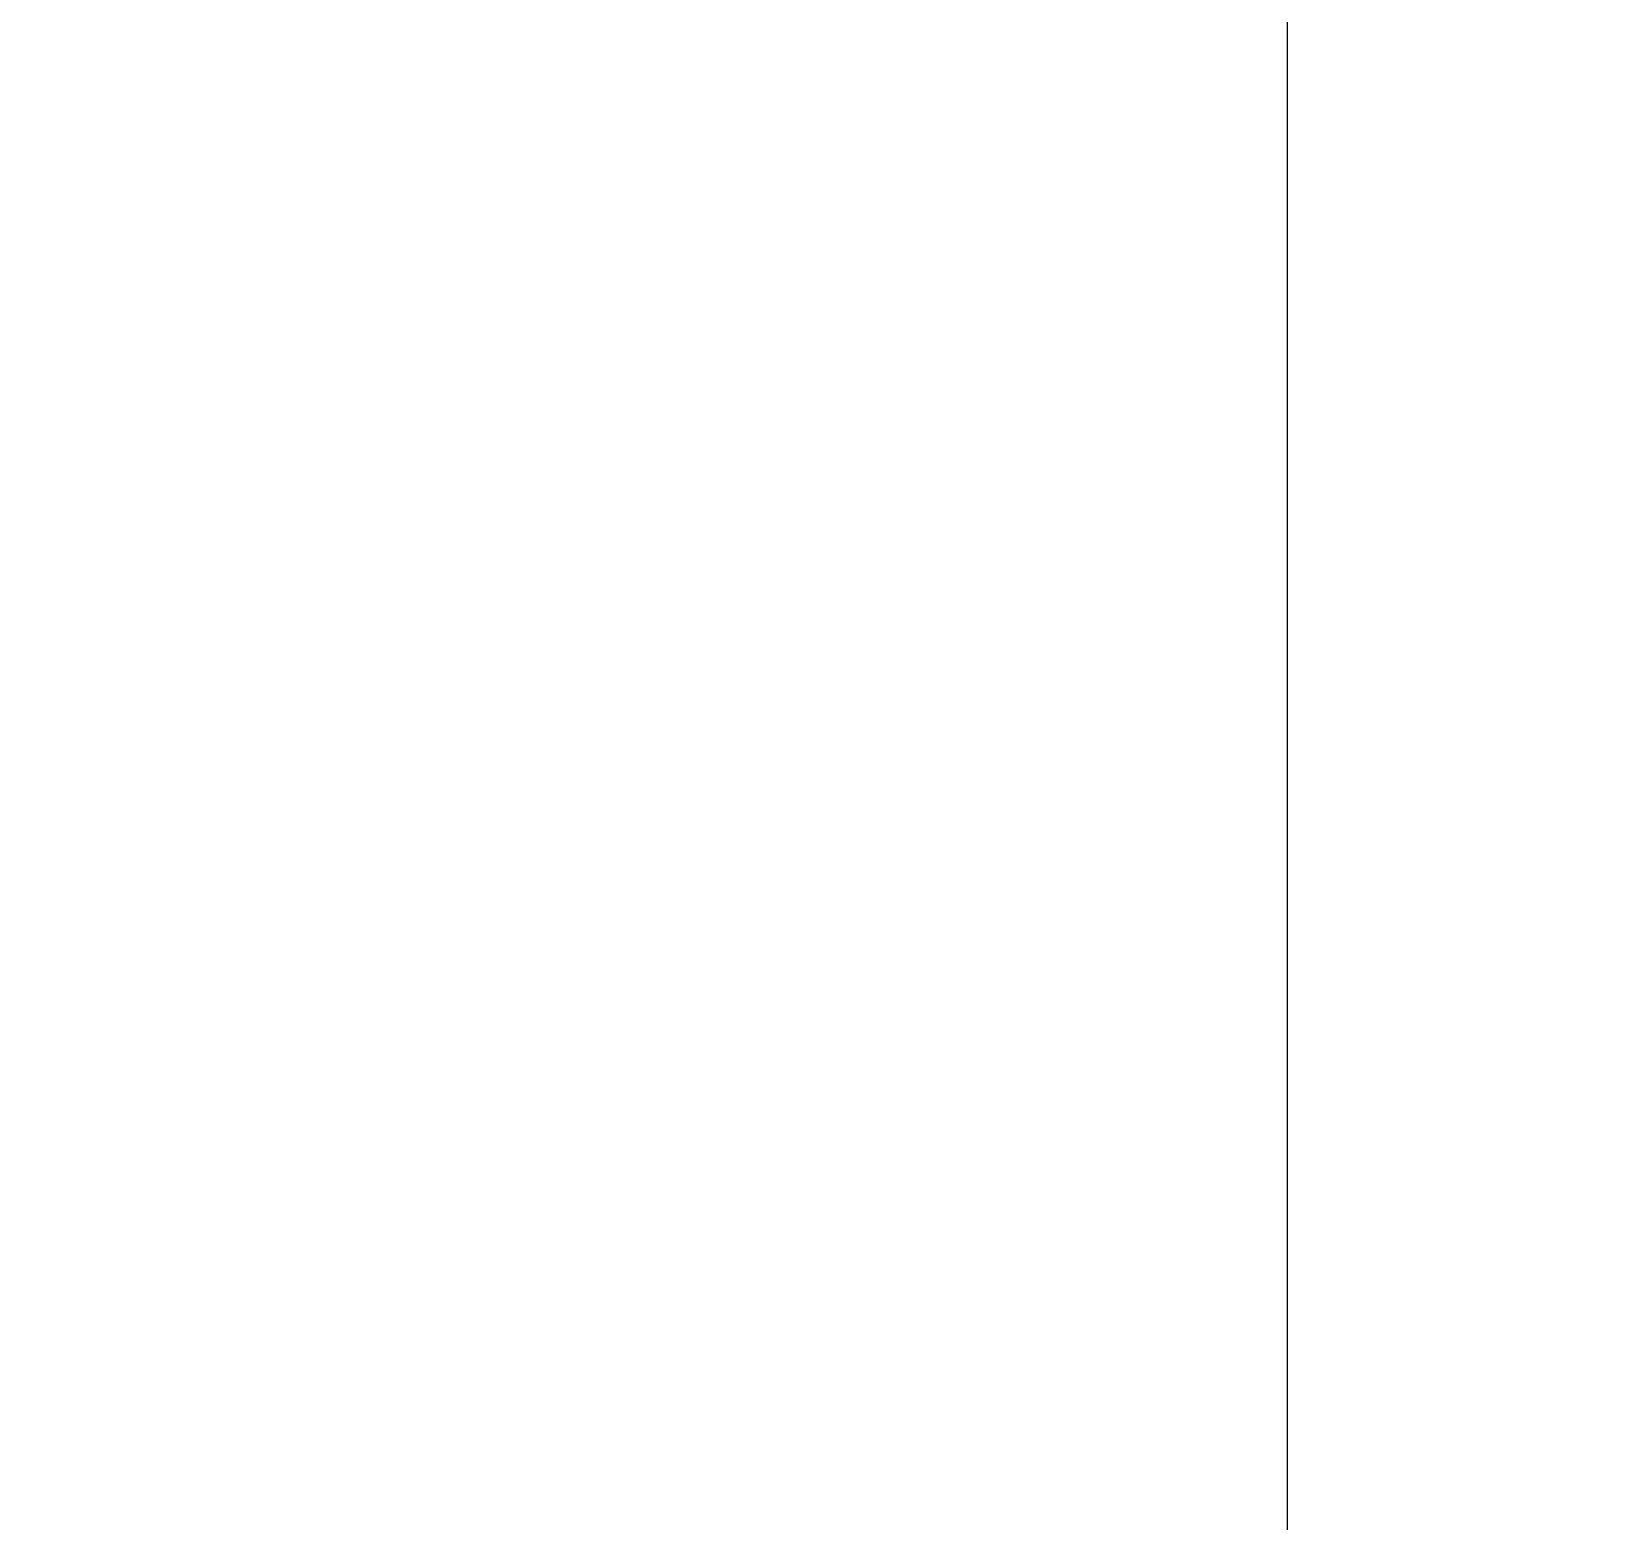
# Model space of a CAD drawing. Header units: millimetres. Extents: x 855 to 60035, y -2615 to 8200.
# Drawn here: x 47801.07215 to 47801.11283, y 241.71442 to 241.753 of the extents above; entities that cross this region are included whole.
import ezdxf

# ---------------------------------------------------------------- set-up
doc = ezdxf.new("R2010")
doc.units = ezdxf.units.MM
for name, color, linetype, lineweight in [('A-ANNO-DIMS', 7, 'Continuous', 9), ('A-ANNO-DIMS-25', 7, 'Continuous', 9), ('M-EQPM', 7, 'Continuous', 9), ('Знаки', 7, 'Continuous', 9)]:
    doc.layers.add(name, color=color, linetype=linetype, lineweight=lineweight)
doc.styles.add('ISOCPEUR_2', font='isocpeur.ttf', dxfattribs={"width": 0.9, "height": 62.5})
doc.dimstyles.new('ISO-2_5_0_9К_БОЛЬШОЙ_1', dxfattribs={"dimscale": 304.8, "dimtxt": 62.248823, "dimasz": 0.123031, "dimexe": 0.098425, "dimexo": 0.246063, "dimgap": 0, "dimtad": 1, "dimdec": 0, "dimrnd": 10, "dimzin": 0, "dimdsep": 46, "dimtxsty": 'ISOCPEUR_2', "dimblk1": 'OBLIQUE', "dimblk2": 'OBLIQUE', "dimsah": 1, "dimcen": 0.09, "dimdle": 0.098425, "dimazin": 0, "dimtfac": 1, "dimtdec": 4, "dimtix": 1, "dimtmove": 0, "dimatfit": 3, "dimfxl": 1, "dimtvp": 1, "dimtolj": 1, "dimtzin": 0, "dimarcsym": 2})

# ---------------------------------------------------------------- blocks, each defined once
blk = doc.blocks.new('radiator_prado_classic_z_tip_30_po exemplyaru - Classic Z Тип 30-500-30677899-Развертка 1_09-3')
at = {"layer": 'M-EQPM'}
blk.add_line((-24172.50007, 241.782495), (-24172.50007, 208.217505), dxfattribs=at)
blk = doc.blocks.new('Зашивка радиатора_ с перфорацией М4 - Зашивка радиатора_ с перфорацией М4-30943701-Развертка 1_09-3')
at = {"layer": 'Знаки'}
blk.add_arc((-24183.201223, 225), 20, 0, 180, dxfattribs=at)
blk = doc.blocks.new('DIMBLOCK39-Развертка 1_09-3')
at = {"layer": 'A-ANNO-DIMS-25'}
for p, q in [((46538.604767, 694.071429), (46538.604767, -351.516252)), ((46538.604767, -321.516252), (46538.604767, 694.071429)), ((49318.604767, -75), (49318.604767, -351.516252)), ((49318.604767, -321.516252), (49318.604767, -75.1)), ((46538.604767, -321.516252), (49318.604767, -321.516252))]:
    blk.add_line(p, q, dxfattribs=at)
at = {"layer": 'A-ANNO-DIMS-25', "lineweight": 20}
for p, q in [((46538.604767, -321.516252), (46557.354767, -302.766252)), ((49318.604767, -321.516252), (49337.354767, -302.766252)), ((46538.604767, -321.516252), (46519.854767, -340.266252)), ((49318.604767, -321.516252), (49299.854767, -340.266252))]:
    blk.add_line(p, q, dxfattribs=at)
at = {"layer": 'A-ANNO-DIMS-25', "color": 0, "insert": (47849.596644, -239.862768), "char_height": 62.5, "width": 189.61949309, "attachment_point": 1, "line_spacing_factor": 1.149209, "style": 'ISOCPEUR_2'}
blk.add_mtext('2780', dxfattribs=at)
blk = doc.blocks.new('_Oblique')
at = {"color": 0, "linetype": 'ByBlock', "lineweight": -2}
blk.add_line((-0.5, -0.5), (0.5, 0.5), dxfattribs=at)

msp = doc.modelspace()

# ---------------------------------------------------------------- block references
at = {"layer": 'M-EQPM'}
msp.add_blockref('radiator_prado_classic_z_tip_30_po exemplyaru - Classic Z Тип 30-500-30677899-Развертка 1_09-3', (71973.604752, 0), dxfattribs=at)
at = {"layer": 'Знаки'}
msp.add_blockref('Зашивка радиатора_ с перфорацией М4 - Зашивка радиатора_ с перфорацией М4-30943701-Развертка 1_09-3', (71973.604752, 0), dxfattribs=at)

# ---------------------------------------------------------------- dimensions: what is measured, and where the dimension line sits
at = {"layer": 'A-ANNO-DIMS'}
dim = msp.add_linear_dim(base=(49318.604767, -321.516252), p1=(46538.604767, 769.071429), p2=(49318.604767, 0), dimstyle='ISO-2_5_0_9К_БОЛЬШОЙ_1', override={"dimpost": '<>', "dimfxl": 2884.418635}, dxfattribs=at)
dim.commit()
dim.dimension.update_dxf_attribs({"geometry": 'DIMBLOCK39-Развертка 1_09-3', "text_midpoint": (47928.604767, -290.266252)})

doc.saveas('drawing.dxf')
